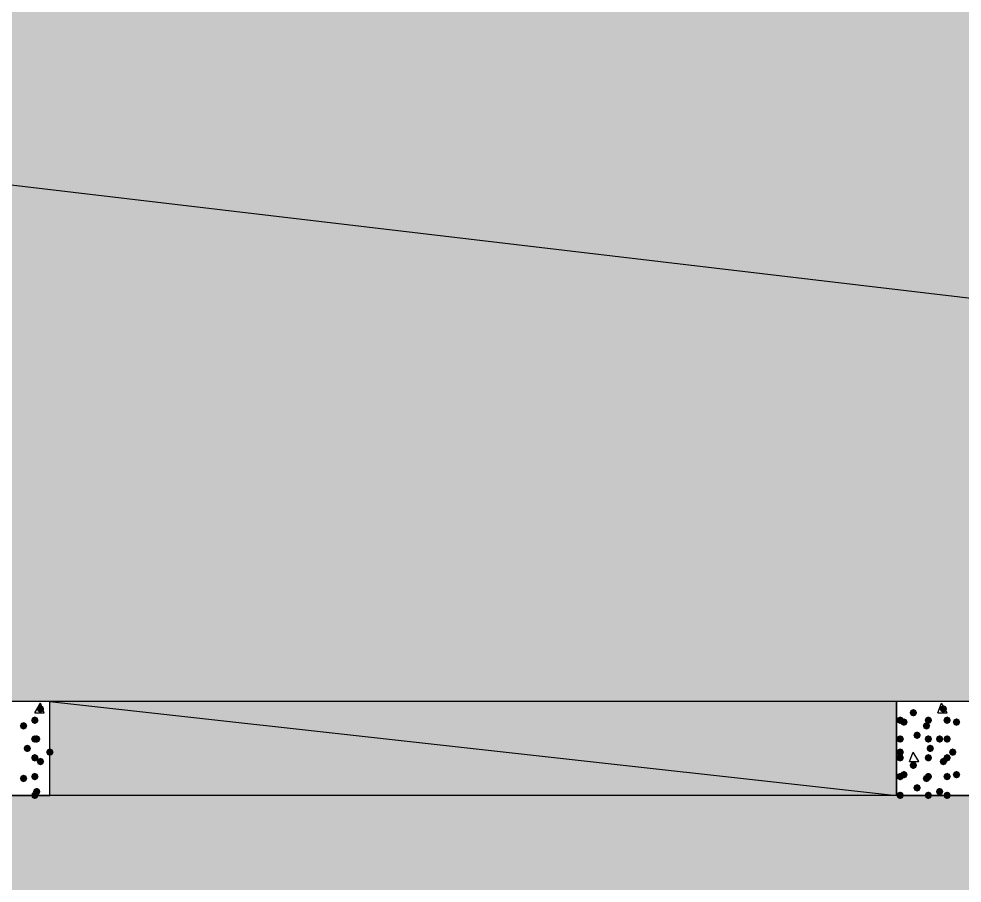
# Model space of a CAD drawing. Header units: millimetres. Extents: x 0 to 420, y 0 to 297.
# Drawn here: x 280.01 to 301.29, y 119.48 to 138.96 of the extents above; entities that cross this region are included whole.
import ezdxf

# ---------------------------------------------------------------- set-up
doc = ezdxf.new("R2010")
doc.units = ezdxf.units.MM
doc.layers.get('0').update_dxf_attribs({"linetype": 'CONTINUOUS'})

msp = doc.modelspace()

# ---------------------------------------------------------------- hatches: boundary and pattern name
at = {"true_color": 0x000008}
h = msp.add_hatch(color=0, dxfattribs=at)
h.paths.add_polyline_path([(378.544667, 142.621), (217.17, 142.621), (378.544667, 123.571)], flags=0)
h.paths.add_polyline_path([(217.17, 142.621), (378.544667, 123.571), (217.17, 123.571)], flags=0)
at = {"true_color": 0x000007}
for points in [[(280.585333, 123.401667), (280.560462, 123.341871), (280.500667, 123.317), (280.440871, 123.341871), (280.416, 123.401667), (280.440871, 123.461462), (280.500667, 123.486333), (280.560462, 123.461463)], [(300.270333, 123.317), (300.245463, 123.257204), (300.185667, 123.232333), (300.125871, 123.257204), (300.101, 123.317), (300.125871, 123.376796), (300.185667, 123.401667), (300.245462, 123.376796)], [(300.947667, 123.401667), (300.922796, 123.341871), (300.863, 123.317), (300.803204, 123.341871), (300.778333, 123.401667), (300.803204, 123.461462), (300.863, 123.486333), (300.922796, 123.461463)], [(280.458333, 123.147667), (280.433463, 123.087871), (280.373667, 123.063), (280.313871, 123.087871), (280.289, 123.147667), (280.313871, 123.207462), (280.373667, 123.232333), (280.433462, 123.207463)], [(299.974, 123.147667), (299.949129, 123.087871), (299.889333, 123.063), (299.829538, 123.087871), (299.804667, 123.147667), (299.829537, 123.207462), (299.889333, 123.232333), (299.949129, 123.207463)], [(300.058667, 123.105333), (300.033796, 123.045538), (299.974, 123.020667), (299.914204, 123.045538), (299.889333, 123.105333), (299.914204, 123.165129), (299.974, 123.19), (300.033796, 123.165129)], [(300.609, 123.147667), (300.584129, 123.087871), (300.524333, 123.063), (300.464538, 123.087871), (300.439667, 123.147667), (300.464537, 123.207462), (300.524333, 123.232333), (300.584129, 123.207463)], [(301.032333, 123.147667), (301.007462, 123.087871), (300.947667, 123.063), (300.887871, 123.087871), (300.863, 123.147667), (300.887871, 123.207462), (300.947667, 123.232333), (301.007462, 123.207463)], [(301.244, 123.105333), (301.219129, 123.045538), (301.159333, 123.020667), (301.099538, 123.045538), (301.074667, 123.105333), (301.099537, 123.165129), (301.159333, 123.19), (301.219129, 123.165129)], [(280.204333, 123.020667), (280.179463, 122.960871), (280.119667, 122.936), (280.059871, 122.960871), (280.035, 123.020667), (280.059871, 123.080462), (280.119667, 123.105333), (280.179462, 123.080463)], [(300.566667, 123.020667), (300.541796, 122.960871), (300.482, 122.936), (300.422204, 122.960871), (300.397333, 123.020667), (300.422204, 123.080462), (300.482, 123.105333), (300.541796, 123.080463)], [(280.458333, 122.724333), (280.433463, 122.664537), (280.373667, 122.639667), (280.313871, 122.664537), (280.289, 122.724333), (280.313871, 122.784129), (280.373667, 122.809), (280.433462, 122.784129)], [(280.500667, 122.724333), (280.475796, 122.664537), (280.416, 122.639667), (280.356204, 122.664537), (280.331333, 122.724333), (280.356204, 122.784129), (280.416, 122.809), (280.475796, 122.784129)], [(299.974, 122.724333), (299.949129, 122.664537), (299.889333, 122.639667), (299.829538, 122.664537), (299.804667, 122.724333), (299.829537, 122.784129), (299.889333, 122.809), (299.949129, 122.784129)], [(300.355, 122.809), (300.330129, 122.749204), (300.270333, 122.724333), (300.210537, 122.749204), (300.185667, 122.809), (300.210537, 122.868796), (300.270333, 122.893667), (300.330129, 122.868796)], [(300.609, 122.724333), (300.584129, 122.664537), (300.524333, 122.639667), (300.464538, 122.664537), (300.439667, 122.724333), (300.464537, 122.784129), (300.524333, 122.809), (300.584129, 122.784129)], [(300.863, 122.724333), (300.838129, 122.664537), (300.778333, 122.639667), (300.718538, 122.664537), (300.693667, 122.724333), (300.718537, 122.784129), (300.778333, 122.809), (300.838129, 122.784129)], [(301.032333, 122.724333), (301.007462, 122.664537), (300.947667, 122.639667), (300.887871, 122.664537), (300.863, 122.724333), (300.887871, 122.784129), (300.947667, 122.809), (301.007462, 122.784129)], [(280.289, 122.512667), (280.264129, 122.452871), (280.204333, 122.428), (280.144538, 122.452871), (280.119667, 122.512667), (280.144537, 122.572462), (280.204333, 122.597333), (280.264129, 122.572463)], [(300.651333, 122.512667), (300.626463, 122.452871), (300.566667, 122.428), (300.506871, 122.452871), (300.482, 122.512667), (300.506871, 122.572462), (300.566667, 122.597333), (300.626462, 122.572463)], [(280.458333, 122.301), (280.433463, 122.241204), (280.373667, 122.216333), (280.313871, 122.241204), (280.289, 122.301), (280.313871, 122.360796), (280.373667, 122.385667), (280.433462, 122.360796)], [(280.797, 122.428), (280.772129, 122.368204), (280.712333, 122.343333), (280.652537, 122.368204), (280.627667, 122.428), (280.652537, 122.487796), (280.712333, 122.512667), (280.772129, 122.487796)], [(299.974, 122.428), (299.949129, 122.368204), (299.889333, 122.343333), (299.829538, 122.368204), (299.804667, 122.428), (299.829537, 122.487796), (299.889333, 122.512667), (299.949129, 122.487796)], [(299.974, 122.301), (299.949129, 122.241204), (299.889333, 122.216333), (299.829538, 122.241204), (299.804667, 122.301), (299.829537, 122.360796), (299.889333, 122.385667), (299.949129, 122.360796)], [(300.609, 122.301), (300.584129, 122.241204), (300.524333, 122.216333), (300.464538, 122.241204), (300.439667, 122.301), (300.464537, 122.360796), (300.524333, 122.385667), (300.584129, 122.360796)], [(301.032333, 122.301), (301.007462, 122.241204), (300.947667, 122.216333), (300.887871, 122.241204), (300.863, 122.301), (300.887871, 122.360796), (300.947667, 122.385667), (301.007462, 122.360796)], [(301.159333, 122.428), (301.134462, 122.368204), (301.074667, 122.343333), (301.014871, 122.368204), (300.99, 122.428), (301.014871, 122.487796), (301.074667, 122.512667), (301.134462, 122.487796)], [(280.585333, 122.216333), (280.560462, 122.156537), (280.500667, 122.131667), (280.440871, 122.156537), (280.416, 122.216333), (280.440871, 122.276129), (280.500667, 122.301), (280.560462, 122.276129)], [(300.270333, 122.131667), (300.245463, 122.071871), (300.185667, 122.047), (300.125871, 122.071871), (300.101, 122.131667), (300.125871, 122.191462), (300.185667, 122.216333), (300.245462, 122.191463)], [(300.947667, 122.216333), (300.922796, 122.156537), (300.863, 122.131667), (300.803204, 122.156537), (300.778333, 122.216333), (300.803204, 122.276129), (300.863, 122.301), (300.922796, 122.276129)], [(280.204333, 121.835333), (280.179463, 121.775538), (280.119667, 121.750667), (280.059871, 121.775538), (280.035, 121.835333), (280.059871, 121.895129), (280.119667, 121.92), (280.179462, 121.895129)], [(280.458333, 121.877667), (280.433463, 121.817871), (280.373667, 121.793), (280.313871, 121.817871), (280.289, 121.877667), (280.313871, 121.937462), (280.373667, 121.962333), (280.433462, 121.937463)], [(299.974, 121.877667), (299.949129, 121.817871), (299.889333, 121.793), (299.829538, 121.817871), (299.804667, 121.877667), (299.829537, 121.937462), (299.889333, 121.962333), (299.949129, 121.937463)], [(300.058667, 121.92), (300.033796, 121.860204), (299.974, 121.835333), (299.914204, 121.860204), (299.889333, 121.92), (299.914204, 121.979796), (299.974, 122.004667), (300.033796, 121.979796)], [(300.566667, 121.835333), (300.541796, 121.775538), (300.482, 121.750667), (300.422204, 121.775538), (300.397333, 121.835333), (300.422204, 121.895129), (300.482, 121.92), (300.541796, 121.895129)], [(300.609, 121.877667), (300.584129, 121.817871), (300.524333, 121.793), (300.464538, 121.817871), (300.439667, 121.877667), (300.464537, 121.937462), (300.524333, 121.962333), (300.584129, 121.937463)], [(301.032333, 121.877667), (301.007462, 121.817871), (300.947667, 121.793), (300.887871, 121.817871), (300.863, 121.877667), (300.887871, 121.937462), (300.947667, 121.962333), (301.007462, 121.937463)], [(301.244, 121.92), (301.219129, 121.860204), (301.159333, 121.835333), (301.099538, 121.860204), (301.074667, 121.92), (301.099537, 121.979796), (301.159333, 122.004667), (301.219129, 121.979796)], [(300.355, 121.623667), (300.330129, 121.563871), (300.270333, 121.539), (300.210537, 121.563871), (300.185667, 121.623667), (300.210537, 121.683462), (300.270333, 121.708333), (300.330129, 121.683463)], [(280.458333, 121.454333), (280.433463, 121.394537), (280.373667, 121.369667), (280.313871, 121.394537), (280.289, 121.454333), (280.313871, 121.514129), (280.373667, 121.539), (280.433462, 121.514129)], [(280.500667, 121.539), (280.475796, 121.479204), (280.416, 121.454333), (280.356204, 121.479204), (280.331333, 121.539), (280.356204, 121.598796), (280.416, 121.623667), (280.475796, 121.598796)], [(299.974, 121.454333), (299.949129, 121.394537), (299.889333, 121.369667), (299.829538, 121.394537), (299.804667, 121.454333), (299.829537, 121.514129), (299.889333, 121.539), (299.949129, 121.514129)], [(300.609, 121.454333), (300.584129, 121.394537), (300.524333, 121.369667), (300.464538, 121.394537), (300.439667, 121.454333), (300.464537, 121.514129), (300.524333, 121.539), (300.584129, 121.514129)], [(300.863, 121.539), (300.838129, 121.479204), (300.778333, 121.454333), (300.718538, 121.479204), (300.693667, 121.539), (300.718537, 121.598796), (300.778333, 121.623667), (300.838129, 121.598796)], [(301.032333, 121.454333), (301.007462, 121.394537), (300.947667, 121.369667), (300.887871, 121.394537), (300.863, 121.454333), (300.887871, 121.514129), (300.947667, 121.539), (301.007462, 121.514129)]]:
    msp.add_hatch(color=0, dxfattribs=at).paths.add_polyline_path(points, flags=0)
at = {"true_color": 0x000008}
h = msp.add_hatch(color=0, dxfattribs=at)
h.paths.add_polyline_path([(299.804667, 123.571), (280.712333, 123.571), (299.804667, 121.454333)], flags=0)
h.paths.add_polyline_path([(280.712333, 123.571), (299.804667, 121.454333), (280.712333, 121.454333)], flags=0)
h = msp.add_hatch(color=0, dxfattribs=at)
h.paths.add_polyline_path([(378.544667, 121.454333), (32.469667, 121.454333), (378.544667, 102.362)], flags=0)
h.paths.add_polyline_path([(32.469667, 121.454333), (378.544667, 102.362), (32.469667, 102.362)], flags=0)

# ---------------------------------------------------------------- linework, layer by layer
at = {"color": 0, "true_color": 0x000008}
for points in [[(378.544667, 142.621), (217.17, 142.621), (378.544667, 123.571)], [(217.17, 142.621), (378.544667, 123.571), (217.17, 123.571)], [(299.804667, 123.571), (280.712333, 123.571), (299.804667, 121.454333)], [(280.712333, 123.571), (299.804667, 121.454333), (280.712333, 121.454333)], [(378.544667, 121.454333), (32.469667, 121.454333), (378.544667, 102.362)]]:
    msp.add_lwpolyline(points, close=True, dxfattribs=at)
at = {"color": 0, "true_color": 0x000007}
for points in [[(278.595667, 123.571), (278.595667, 121.454333), (280.712333, 121.454333), (280.712333, 123.571)], [(299.804667, 123.571), (299.804667, 121.454333), (301.921333, 121.454333), (301.921333, 123.571)]]:
    msp.add_lwpolyline(points, close=True, dxfattribs=at)
for points in [[(280.373667, 123.317), (280.500667, 123.528667)], [(280.585333, 123.317), (280.500667, 123.528667)], [(300.736, 123.317), (300.820667, 123.528667)], [(300.947667, 123.317), (300.820667, 123.528667)], [(280.373667, 123.317), (280.585333, 123.317)], [(300.736, 123.317), (300.947667, 123.317)], [(300.101, 122.216333), (300.185667, 122.428)], [(300.312667, 122.216333), (300.185667, 122.428)], [(300.101, 122.216333), (300.312667, 122.216333)]]:
    msp.add_lwpolyline(points, dxfattribs=at)

doc.saveas('drawing.dxf')
